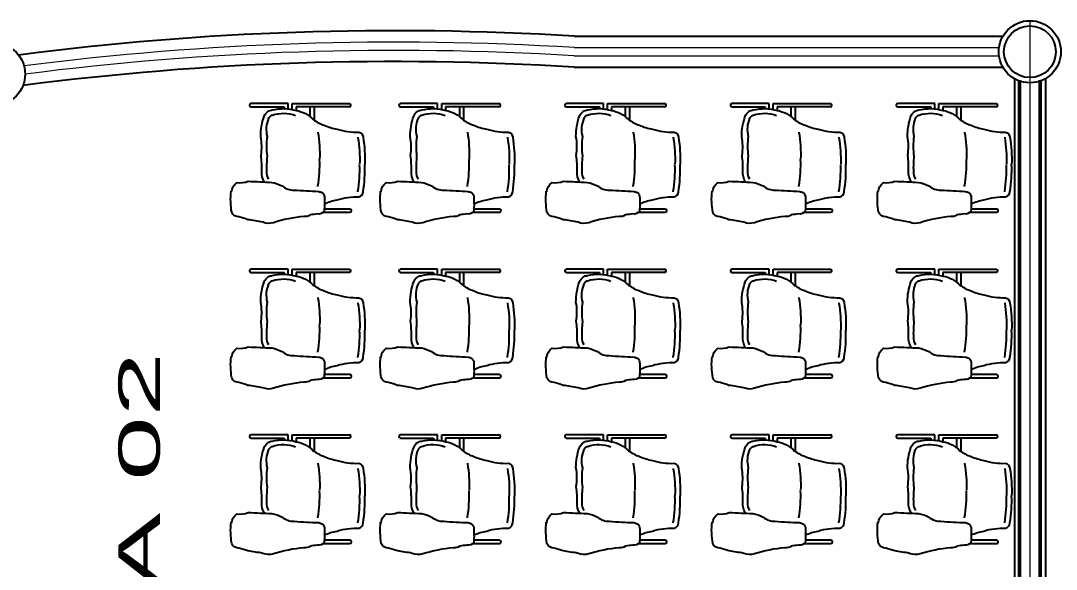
# Model space of a CAD drawing. Header units: millimetres. Extents: x 78.3 to 128, y 45 to 95.8.
# Drawn here: x 93.124 to 98.122, y 63.654 to 66.304 of the extents above; entities that cross this region are included whole.
import ezdxf

# ---------------------------------------------------------------- set-up
doc = ezdxf.new("R2010")
doc.units = ezdxf.units.MM
doc.header["$LTSCALE"] = 0.025
for name, color, linetype, lineweight in [('EJES', 7, 'Continuous', 0), ('MURO CARGA', 6, 'Continuous', 50), ('MURO DIVISORIO', 2, 'Continuous', 25), ('NOMBRES', 54, 'Continuous', 30), ('ventana', 4, 'Continuous', 15)]:
    doc.layers.add(name, color=color, linetype=linetype, lineweight=lineweight)
doc.styles.add('EST2', font='arial.ttf', dxfattribs={"width": 2, "height": 0.2})

msp = doc.modelspace()

# ---------------------------------------------------------------- linework, layer by layer
for p, q in [((94.4142, 65.9037), (94.2354, 65.9037)), ((94.2354, 65.888), (94.3951, 65.888)), ((94.3951, 65.888), (94.3951, 65.8792)), ((94.4142, 65.8781), (94.4142, 65.9037)), ((94.4339, 65.8743), (94.4339, 65.9037)), ((94.4339, 65.9037), (94.71, 65.9037)), ((94.453, 65.888), (94.453, 65.8706)), ((94.71, 65.888), (94.453, 65.888)), ((94.5208, 65.8402), (94.5208, 65.888)), ((94.5399, 65.888), (94.5399, 65.8237)), ((95.1361, 65.9037), (94.9573, 65.9037)), ((94.9573, 65.888), (95.117, 65.888)), ((95.117, 65.888), (95.117, 65.8792)), ((95.1361, 65.8781), (95.1361, 65.9037)), ((95.1558, 65.8743), (95.1558, 65.9037)), ((95.1558, 65.9037), (95.4319, 65.9037)), ((95.1749, 65.888), (95.1749, 65.8706)), ((95.4319, 65.888), (95.1749, 65.888)), ((95.2427, 65.8402), (95.2427, 65.888)), ((95.2618, 65.888), (95.2618, 65.8237)), ((95.9361, 65.9037), (95.7573, 65.9037)), ((95.7573, 65.888), (95.917, 65.888)), ((95.917, 65.888), (95.917, 65.8792)), ((95.9361, 65.8781), (95.9361, 65.9037)), ((95.9558, 65.9037), (96.2319, 65.9037)), ((95.9558, 65.8743), (95.9558, 65.9037)), ((96.2319, 65.888), (95.9749, 65.888)), ((95.9749, 65.888), (95.9749, 65.8706)), ((96.0427, 65.8402), (96.0427, 65.888)), ((96.0618, 65.888), (96.0618, 65.8237)), ((96.7361, 65.9037), (96.5573, 65.9037)), ((96.5573, 65.888), (96.717, 65.888)), ((96.717, 65.888), (96.717, 65.8792)), ((96.7361, 65.8781), (96.7361, 65.9037)), ((96.7558, 65.9037), (97.0319, 65.9037)), ((96.7558, 65.8743), (96.7558, 65.9037)), ((97.0319, 65.888), (96.7749, 65.888)), ((96.7749, 65.888), (96.7749, 65.8706)), ((96.8427, 65.8402), (96.8427, 65.888)), ((96.8618, 65.888), (96.8618, 65.8237)), ((97.5361, 65.9037), (97.3573, 65.9037)), ((97.3573, 65.888), (97.517, 65.888)), ((97.517, 65.888), (97.517, 65.8792)), ((97.5361, 65.8781), (97.5361, 65.9037)), ((97.5558, 65.9037), (97.8319, 65.9037)), ((97.5558, 65.8743), (97.5558, 65.9037)), ((97.8319, 65.888), (97.5749, 65.888)), ((97.5749, 65.888), (97.5749, 65.8706)), ((97.6427, 65.8402), (97.6427, 65.888)), ((97.6618, 65.888), (97.6618, 65.8237)), ((94.7128, 65.3942), (94.5894, 65.3942)), ((95.4347, 65.3942), (95.3112, 65.3942)), ((96.2347, 65.3942), (96.1112, 65.3942)), ((97.0347, 65.3942), (96.9112, 65.3942)), ((97.8347, 65.3942), (97.7112, 65.3942)), ((94.5838, 65.3785), (94.7128, 65.3785)), ((95.3057, 65.3785), (95.4347, 65.3785)), ((96.1057, 65.3785), (96.2347, 65.3785)), ((96.9057, 65.3785), (97.0347, 65.3785)), ((97.7057, 65.3785), (97.8347, 65.3785)), ((94.4142, 65.1037), (94.2354, 65.1037)), ((94.2354, 65.088), (94.3951, 65.088)), ((94.3951, 65.088), (94.3951, 65.0792)), ((94.4142, 65.0781), (94.4142, 65.1037)), ((94.4339, 65.0743), (94.4339, 65.1037)), ((94.4339, 65.1037), (94.71, 65.1037)), ((94.453, 65.088), (94.453, 65.0706)), ((94.71, 65.088), (94.453, 65.088)), ((94.5208, 65.0402), (94.5208, 65.088)), ((94.5399, 65.088), (94.5399, 65.0237)), ((95.1361, 65.1037), (94.9573, 65.1037)), ((94.9573, 65.088), (95.117, 65.088)), ((95.117, 65.088), (95.117, 65.0792)), ((95.1361, 65.0781), (95.1361, 65.1037)), ((95.1558, 65.0743), (95.1558, 65.1037)), ((95.1558, 65.1037), (95.4319, 65.1037)), ((95.1749, 65.088), (95.1749, 65.0706)), ((95.4319, 65.088), (95.1749, 65.088)), ((95.2427, 65.0402), (95.2427, 65.088)), ((95.2618, 65.088), (95.2618, 65.0237)), ((95.9361, 65.1037), (95.7573, 65.1037)), ((95.7573, 65.088), (95.917, 65.088)), ((95.917, 65.088), (95.917, 65.0792)), ((95.9361, 65.0781), (95.9361, 65.1037)), ((95.9558, 65.1037), (96.2319, 65.1037)), ((95.9558, 65.0743), (95.9558, 65.1037)), ((96.2319, 65.088), (95.9749, 65.088)), ((95.9749, 65.088), (95.9749, 65.0706)), ((96.0427, 65.0402), (96.0427, 65.088)), ((96.0618, 65.088), (96.0618, 65.0237)), ((96.7361, 65.1037), (96.5573, 65.1037)), ((96.5573, 65.088), (96.717, 65.088)), ((96.717, 65.088), (96.717, 65.0792)), ((96.7361, 65.0781), (96.7361, 65.1037)), ((96.7558, 65.1037), (97.0319, 65.1037)), ((96.7558, 65.0743), (96.7558, 65.1037)), ((97.0319, 65.088), (96.7749, 65.088)), ((96.7749, 65.088), (96.7749, 65.0706)), ((96.8427, 65.0402), (96.8427, 65.088)), ((96.8618, 65.088), (96.8618, 65.0237)), ((97.5361, 65.1037), (97.3573, 65.1037)), ((97.3573, 65.088), (97.517, 65.088)), ((97.517, 65.088), (97.517, 65.0792)), ((97.5361, 65.0781), (97.5361, 65.1037)), ((97.5558, 65.1037), (97.8319, 65.1037)), ((97.5558, 65.0743), (97.5558, 65.1037)), ((97.8319, 65.088), (97.5749, 65.088)), ((97.5749, 65.088), (97.5749, 65.0706)), ((97.6427, 65.0402), (97.6427, 65.088)), ((97.6618, 65.088), (97.6618, 65.0237)), ((94.7128, 64.5942), (94.5894, 64.5942)), ((95.4347, 64.5942), (95.3112, 64.5942)), ((96.2347, 64.5942), (96.1112, 64.5942)), ((97.0347, 64.5942), (96.9112, 64.5942)), ((97.8347, 64.5942), (97.7112, 64.5942)), ((94.5838, 64.5785), (94.7128, 64.5785)), ((95.3057, 64.5785), (95.4347, 64.5785)), ((96.1057, 64.5785), (96.2347, 64.5785)), ((96.9057, 64.5785), (97.0347, 64.5785)), ((97.7057, 64.5785), (97.8347, 64.5785)), ((94.4142, 64.3037), (94.2354, 64.3037)), ((94.2354, 64.288), (94.3951, 64.288)), ((94.3951, 64.288), (94.3951, 64.2792)), ((94.4142, 64.2781), (94.4142, 64.3037)), ((94.4339, 64.2743), (94.4339, 64.3037)), ((94.4339, 64.3037), (94.71, 64.3037)), ((94.453, 64.288), (94.453, 64.2706)), ((94.71, 64.288), (94.453, 64.288)), ((94.5208, 64.2402), (94.5208, 64.288)), ((94.5399, 64.288), (94.5399, 64.2237)), ((95.1361, 64.3037), (94.9573, 64.3037)), ((94.9573, 64.288), (95.117, 64.288)), ((95.117, 64.288), (95.117, 64.2792)), ((95.1361, 64.2781), (95.1361, 64.3037)), ((95.1558, 64.2743), (95.1558, 64.3037)), ((95.1558, 64.3037), (95.4319, 64.3037)), ((95.1749, 64.288), (95.1749, 64.2706)), ((95.4319, 64.288), (95.1749, 64.288)), ((95.2427, 64.2402), (95.2427, 64.288)), ((95.2618, 64.288), (95.2618, 64.2237)), ((95.9361, 64.3037), (95.7573, 64.3037)), ((95.7573, 64.288), (95.917, 64.288)), ((95.917, 64.288), (95.917, 64.2792)), ((95.9361, 64.2781), (95.9361, 64.3037)), ((95.9558, 64.3037), (96.2319, 64.3037)), ((95.9558, 64.2743), (95.9558, 64.3037)), ((96.2319, 64.288), (95.9749, 64.288)), ((95.9749, 64.288), (95.9749, 64.2706)), ((96.0427, 64.2402), (96.0427, 64.288)), ((96.0618, 64.288), (96.0618, 64.2237)), ((96.7361, 64.3037), (96.5573, 64.3037)), ((96.5573, 64.288), (96.717, 64.288)), ((96.717, 64.288), (96.717, 64.2792)), ((96.7361, 64.2781), (96.7361, 64.3037)), ((96.7558, 64.3037), (97.0319, 64.3037)), ((96.7558, 64.2743), (96.7558, 64.3037)), ((97.0319, 64.288), (96.7749, 64.288)), ((96.7749, 64.288), (96.7749, 64.2706)), ((96.8427, 64.2402), (96.8427, 64.288)), ((96.8618, 64.288), (96.8618, 64.2237)), ((97.5361, 64.3037), (97.3573, 64.3037)), ((97.3573, 64.288), (97.517, 64.288)), ((97.517, 64.288), (97.517, 64.2792)), ((97.5361, 64.2781), (97.5361, 64.3037)), ((97.5558, 64.3037), (97.8319, 64.3037)), ((97.5558, 64.2743), (97.5558, 64.3037)), ((97.8319, 64.288), (97.5749, 64.288)), ((97.5749, 64.288), (97.5749, 64.2706)), ((97.6427, 64.2402), (97.6427, 64.288)), ((97.6618, 64.288), (97.6618, 64.2237)), ((94.7128, 63.7942), (94.5894, 63.7942)), ((95.4347, 63.7942), (95.3112, 63.7942)), ((96.2347, 63.7942), (96.1112, 63.7942)), ((97.0347, 63.7942), (96.9112, 63.7942)), ((97.8347, 63.7942), (97.7112, 63.7942)), ((94.5838, 63.7785), (94.7128, 63.7785)), ((95.3057, 63.7785), (95.4347, 63.7785)), ((96.1057, 63.7785), (96.2347, 63.7785)), ((96.9057, 63.7785), (97.0347, 63.7785)), ((97.7057, 63.7785), (97.8347, 63.7785))]:
    msp.add_line(p, q)
for points in [[(94.301, 65.5245, -0.165542), (94.2874, 65.576, 0.043499), (94.2838, 65.6529, 0.0852), (94.2821, 65.7452, -0.082739), (94.2988, 65.8427, -0.133526), (94.3173, 65.8658, -0.155802), (94.338, 65.8728, -0.131433), (94.4534, 65.8704, -0.160788), (94.5352, 65.827, 0.07536), (94.5891, 65.7991, 0.064651), (94.6517, 65.78, 0.084312), (94.7559, 65.766, -0.341764), (94.7766, 65.741, -0.049343), (94.7848, 65.6094, -0.049343)], [(94.3218, 65.5384, -0.170679), (94.3124, 65.5754, -0.031849), (94.3147, 65.6489, -0.063424), (94.3149, 65.7448, -0.167217), (94.3217, 65.8328, -0.133526), (94.332, 65.8456, -0.155802), (94.3383, 65.8478, -0.175553), (94.4506, 65.8456)], [(95.0229, 65.5245, -0.165542), (95.0093, 65.576, 0.043499), (95.0057, 65.6529, 0.0852), (95.004, 65.7452, -0.082739), (95.0207, 65.8427, -0.133526), (95.0391, 65.8658, -0.155802), (95.0599, 65.8728, -0.131433), (95.1753, 65.8704, -0.160788), (95.2571, 65.827, 0.07536), (95.311, 65.7991, 0.064651), (95.3735, 65.78, 0.084312), (95.4778, 65.766, -0.341764), (95.4985, 65.741, -0.049343), (95.5067, 65.6094, -0.049343)], [(95.0437, 65.5384, -0.170679), (95.0343, 65.5754, -0.031849), (95.0366, 65.6489, -0.063424), (95.0368, 65.7448, -0.167217), (95.0436, 65.8328, -0.133526), (95.0539, 65.8456, -0.155802), (95.0602, 65.8478, -0.175553), (95.1725, 65.8456)], [(95.8229, 65.5245, -0.165542), (95.8093, 65.576, 0.043499), (95.8057, 65.6529, 0.0852), (95.804, 65.7452, -0.082739), (95.8207, 65.8427, -0.133526), (95.8391, 65.8658, -0.155802), (95.8599, 65.8728, -0.131433), (95.9753, 65.8704, -0.160788), (96.0571, 65.827, 0.07536), (96.111, 65.7991, 0.064651), (96.1735, 65.78, 0.084312), (96.2778, 65.766, -0.341764), (96.2985, 65.741, -0.049343), (96.3067, 65.6094, -0.049343)], [(95.8437, 65.5384, -0.170679), (95.8343, 65.5754, -0.031849), (95.8366, 65.6489, -0.063424), (95.8368, 65.7448, -0.167217), (95.8436, 65.8328, -0.133526), (95.8539, 65.8456, -0.155802), (95.8602, 65.8478, -0.175553), (95.9725, 65.8456)], [(96.6229, 65.5245, -0.165542), (96.6093, 65.576, 0.043499), (96.6057, 65.6529, 0.0852), (96.604, 65.7452, -0.082739), (96.6207, 65.8427, -0.133526), (96.6391, 65.8658, -0.155802), (96.6599, 65.8728, -0.131433), (96.7753, 65.8704, -0.160788), (96.8571, 65.827, 0.07536), (96.911, 65.7991, 0.064651), (96.9735, 65.78, 0.084312), (97.0778, 65.766, -0.341764), (97.0985, 65.741, -0.049343), (97.1067, 65.6094, -0.049343)], [(96.6437, 65.5384, -0.170679), (96.6343, 65.5754, -0.031849), (96.6366, 65.6489, -0.063424), (96.6368, 65.7448, -0.167217), (96.6436, 65.8328, -0.133526), (96.6539, 65.8456, -0.155802), (96.6602, 65.8478, -0.175553), (96.7725, 65.8456)], [(97.4229, 65.5245, -0.165542), (97.4093, 65.576, 0.043499), (97.4057, 65.6529, 0.0852), (97.404, 65.7452, -0.082739), (97.4207, 65.8427, -0.133526), (97.4391, 65.8658, -0.155802), (97.4599, 65.8728, -0.131433), (97.5753, 65.8704, -0.160788), (97.6571, 65.827, 0.07536), (97.711, 65.7991, 0.064651), (97.7735, 65.78, 0.084312), (97.8778, 65.766, -0.341764), (97.8985, 65.741, -0.049343), (97.9067, 65.6094, -0.049343)], [(97.4437, 65.5384, -0.170679), (97.4343, 65.5754, -0.031849), (97.4366, 65.6489, -0.063424), (97.4368, 65.7448, -0.167217), (97.4436, 65.8328, -0.133526), (97.4539, 65.8456, -0.155802), (97.4602, 65.8478, -0.175553), (97.5725, 65.8456)], [(94.5581, 65.7662, -0.228993), (94.5581, 65.7648, -0.050372), (94.5665, 65.6356)], [(94.7514, 65.7409, -0.228993), (94.7515, 65.7396, -0.050372), (94.7598, 65.6103)], [(95.28, 65.7662, -0.228993), (95.28, 65.7648, -0.050372), (95.2884, 65.6356)], [(95.4733, 65.7409, -0.228993), (95.4734, 65.7396, -0.050372), (95.4817, 65.6103)], [(96.08, 65.7662, -0.228993), (96.08, 65.7648, -0.050372), (96.0884, 65.6356)], [(96.2733, 65.7409, -0.228993), (96.2734, 65.7396, -0.050372), (96.2817, 65.6103)], [(96.88, 65.7662, -0.228993), (96.88, 65.7648, -0.050372), (96.8884, 65.6356)], [(97.0733, 65.7409, -0.228993), (97.0734, 65.7396, -0.050372), (97.0817, 65.6103)], [(97.68, 65.7662, -0.228993), (97.68, 65.7648, -0.050372), (97.6884, 65.6356)], [(97.8733, 65.7409, -0.228993), (97.8734, 65.7396, -0.050372), (97.8817, 65.6103)], [(94.5581, 65.5032, 0.228993), (94.5581, 65.5045, 0.050372), (94.5665, 65.6338)], [(95.28, 65.5032, 0.228993), (95.28, 65.5045, 0.050372), (95.2884, 65.6338)], [(96.08, 65.5032, 0.228993), (96.08, 65.5045, 0.050372), (96.0884, 65.6338)], [(96.88, 65.5032, 0.228993), (96.88, 65.5045, 0.050372), (96.8884, 65.6338)], [(97.68, 65.5032, 0.228993), (97.68, 65.5045, 0.050372), (97.6884, 65.6338)], [(94.5891, 65.4197, -0.064651), (94.6517, 65.4389, -0.084312), (94.7559, 65.4528, 0.341764), (94.7766, 65.4779, 0.049343), (94.7848, 65.6094)], [(94.7514, 65.4779, 0.228993), (94.7515, 65.4793, 0.050372), (94.7598, 65.6085)], [(95.311, 65.4197, -0.064651), (95.3735, 65.4389, -0.084312), (95.4778, 65.4528, 0.341764), (95.4985, 65.4779, 0.049343), (95.5067, 65.6094)], [(95.4733, 65.4779, 0.228993), (95.4734, 65.4793, 0.050372), (95.4817, 65.6085)], [(96.111, 65.4197, -0.064651), (96.1735, 65.4389, -0.084312), (96.2778, 65.4528, 0.341764), (96.2985, 65.4779, 0.049343), (96.3067, 65.6094)], [(96.2733, 65.4779, 0.228993), (96.2734, 65.4793, 0.050372), (96.2817, 65.6085)], [(96.911, 65.4197, -0.064651), (96.9735, 65.4389, -0.084312), (97.0778, 65.4528, 0.341764), (97.0985, 65.4779, 0.049343), (97.1067, 65.6094)], [(97.0733, 65.4779, 0.228993), (97.0734, 65.4793, 0.050372), (97.0817, 65.6085)], [(97.711, 65.4197, -0.064651), (97.7735, 65.4389, -0.084312), (97.8778, 65.4528, 0.341764), (97.8985, 65.4779, 0.049343), (97.9067, 65.6094)], [(97.8733, 65.4779, 0.228993), (97.8734, 65.4793, 0.050372), (97.8817, 65.6085)], [(94.1414, 65.477, -0.2305), (94.1666, 65.5219, 0.11995), (94.2217, 65.5282, -0.004768), (94.336, 65.5231, -0.072269), (94.3853, 65.5061, 0.181677), (94.4439, 65.486, 0.009929), (94.5624, 65.4795, 0.023763), (94.5778, 65.4743, -0.252706), (94.5898, 65.4479, 0.005716), (94.5898, 65.4207, -0.032018), (94.5885, 65.3836, -0.272787), (94.5558, 65.3703, 0.034196), (94.521, 65.3656, -0.178392), (94.4901, 65.3579, 0.053612), (94.3434, 65.3284, -0.189603), (94.2921, 65.3311, 0.017636), (94.2205, 65.3425, -0.03453)], [(94.8633, 65.477, -0.2305), (94.8885, 65.5219, 0.11995), (94.9436, 65.5282, -0.004768), (95.0579, 65.5231, -0.072269), (95.1072, 65.5061, 0.181677), (95.1658, 65.486, 0.009929), (95.2843, 65.4795, 0.023763), (95.2997, 65.4743, -0.252706), (95.3117, 65.4479, 0.005716), (95.3117, 65.4207, -0.032018), (95.3104, 65.3836, -0.272787), (95.2777, 65.3703, 0.034196), (95.2428, 65.3656, -0.178392), (95.212, 65.3579, 0.053612), (95.0653, 65.3284, -0.189603), (95.0139, 65.3311, 0.017636), (94.9424, 65.3425, -0.03453)], [(95.6633, 65.477, -0.2305), (95.6885, 65.5219, 0.11995), (95.7436, 65.5282, -0.004768), (95.8579, 65.5231, -0.072269), (95.9072, 65.5061, 0.181677), (95.9658, 65.486, 0.009929), (96.0843, 65.4795, 0.023763), (96.0997, 65.4743, -0.252706), (96.1117, 65.4479, 0.005716), (96.1117, 65.4207, -0.032018), (96.1104, 65.3836, -0.272787), (96.0777, 65.3703, 0.034196), (96.0428, 65.3656, -0.178392), (96.012, 65.3579, 0.053612), (95.8653, 65.3284, -0.189603), (95.8139, 65.3311, 0.017636), (95.7424, 65.3425, -0.03453)], [(96.4633, 65.477, -0.2305), (96.4885, 65.5219, 0.11995), (96.5436, 65.5282, -0.004768), (96.6579, 65.5231, -0.072269), (96.7072, 65.5061, 0.181677), (96.7658, 65.486, 0.009929), (96.8843, 65.4795, 0.023763), (96.8997, 65.4743, -0.252706), (96.9117, 65.4479, 0.005716), (96.9117, 65.4207, -0.032018), (96.9104, 65.3836, -0.272787), (96.8777, 65.3703, 0.034196), (96.8428, 65.3656, -0.178392), (96.812, 65.3579, 0.053612), (96.6653, 65.3284, -0.189603), (96.6139, 65.3311, 0.017636), (96.5424, 65.3425, -0.03453)], [(97.2633, 65.477, -0.2305), (97.2885, 65.5219, 0.11995), (97.3436, 65.5282, -0.004768), (97.4579, 65.5231, -0.072269), (97.5072, 65.5061, 0.181677), (97.5658, 65.486, 0.009929), (97.6843, 65.4795, 0.023763), (97.6997, 65.4743, -0.252706), (97.7117, 65.4479, 0.005716), (97.7117, 65.4207, -0.032018), (97.7104, 65.3836, -0.272787), (97.6777, 65.3703, 0.034196), (97.6428, 65.3656, -0.178392), (97.612, 65.3579, 0.053612), (97.4653, 65.3284, -0.189603), (97.4139, 65.3311, 0.017636), (97.3424, 65.3425, -0.03453)], [(94.2205, 65.3425, 0.014681), (94.1773, 65.3564, -0.313294), (94.1422, 65.3784, -0.063852), (94.1389, 65.4811, -1.803795)], [(94.9424, 65.3425, 0.014681), (94.8992, 65.3564, -0.313294), (94.8641, 65.3784, -0.063852), (94.8608, 65.4811, -1.803795)], [(95.7424, 65.3425, 0.014681), (95.6992, 65.3564, -0.313294), (95.6641, 65.3784, -0.063852), (95.6608, 65.4811, -1.803795)], [(96.5424, 65.3425, 0.014681), (96.4992, 65.3564, -0.313294), (96.4641, 65.3784, -0.063852), (96.4608, 65.4811, -1.803795)], [(97.3424, 65.3425, 0.014681), (97.2992, 65.3564, -0.313294), (97.2641, 65.3784, -0.063852), (97.2608, 65.4811, -1.803795)], [(94.301, 64.7245, -0.165542), (94.2874, 64.776, 0.043499), (94.2838, 64.8529, 0.0852), (94.2821, 64.9452, -0.082739), (94.2988, 65.0427, -0.133526), (94.3173, 65.0658, -0.155802), (94.338, 65.0728, -0.131433), (94.4534, 65.0704, -0.160788), (94.5352, 65.027, 0.07536), (94.5891, 64.9991, 0.064651), (94.6517, 64.98, 0.084312), (94.7559, 64.966, -0.341764), (94.7766, 64.941, -0.049343), (94.7848, 64.8094, -0.049343)], [(94.3218, 64.7384, -0.170679), (94.3124, 64.7754, -0.031849), (94.3147, 64.8489, -0.063424), (94.3149, 64.9448, -0.167217), (94.3217, 65.0328, -0.133526), (94.332, 65.0456, -0.155802), (94.3383, 65.0478, -0.175553), (94.4506, 65.0456)], [(95.0229, 64.7245, -0.165542), (95.0093, 64.776, 0.043499), (95.0057, 64.8529, 0.0852), (95.004, 64.9452, -0.082739), (95.0207, 65.0427, -0.133526), (95.0391, 65.0658, -0.155802), (95.0599, 65.0728, -0.131433), (95.1753, 65.0704, -0.160788), (95.2571, 65.027, 0.07536), (95.311, 64.9991, 0.064651), (95.3735, 64.98, 0.084312), (95.4778, 64.966, -0.341764), (95.4985, 64.941, -0.049343), (95.5067, 64.8094, -0.049343)], [(95.0437, 64.7384, -0.170679), (95.0343, 64.7754, -0.031849), (95.0366, 64.8489, -0.063424), (95.0368, 64.9448, -0.167217), (95.0436, 65.0328, -0.133526), (95.0539, 65.0456, -0.155802), (95.0602, 65.0478, -0.175553), (95.1725, 65.0456)], [(95.8229, 64.7245, -0.165542), (95.8093, 64.776, 0.043499), (95.8057, 64.8529, 0.0852), (95.804, 64.9452, -0.082739), (95.8207, 65.0427, -0.133526), (95.8391, 65.0658, -0.155802), (95.8599, 65.0728, -0.131433), (95.9753, 65.0704, -0.160788), (96.0571, 65.027, 0.07536), (96.111, 64.9991, 0.064651), (96.1735, 64.98, 0.084312), (96.2778, 64.966, -0.341764), (96.2985, 64.941, -0.049343), (96.3067, 64.8094, -0.049343)], [(95.8437, 64.7384, -0.170679), (95.8343, 64.7754, -0.031849), (95.8366, 64.8489, -0.063424), (95.8368, 64.9448, -0.167217), (95.8436, 65.0328, -0.133526), (95.8539, 65.0456, -0.155802), (95.8602, 65.0478, -0.175553), (95.9725, 65.0456)], [(96.6229, 64.7245, -0.165542), (96.6093, 64.776, 0.043499), (96.6057, 64.8529, 0.0852), (96.604, 64.9452, -0.082739), (96.6207, 65.0427, -0.133526), (96.6391, 65.0658, -0.155802), (96.6599, 65.0728, -0.131433), (96.7753, 65.0704, -0.160788), (96.8571, 65.027, 0.07536), (96.911, 64.9991, 0.064651), (96.9735, 64.98, 0.084312), (97.0778, 64.966, -0.341764), (97.0985, 64.941, -0.049343), (97.1067, 64.8094, -0.049343)], [(96.6437, 64.7384, -0.170679), (96.6343, 64.7754, -0.031849), (96.6366, 64.8489, -0.063424), (96.6368, 64.9448, -0.167217), (96.6436, 65.0328, -0.133526), (96.6539, 65.0456, -0.155802), (96.6602, 65.0478, -0.175553), (96.7725, 65.0456)], [(97.4229, 64.7245, -0.165542), (97.4093, 64.776, 0.043499), (97.4057, 64.8529, 0.0852), (97.404, 64.9452, -0.082739), (97.4207, 65.0427, -0.133526), (97.4391, 65.0658, -0.155802), (97.4599, 65.0728, -0.131433), (97.5753, 65.0704, -0.160788), (97.6571, 65.027, 0.07536), (97.711, 64.9991, 0.064651), (97.7735, 64.98, 0.084312), (97.8778, 64.966, -0.341764), (97.8985, 64.941, -0.049343), (97.9067, 64.8094, -0.049343)], [(97.4437, 64.7384, -0.170679), (97.4343, 64.7754, -0.031849), (97.4366, 64.8489, -0.063424), (97.4368, 64.9448, -0.167217), (97.4436, 65.0328, -0.133526), (97.4539, 65.0456, -0.155802), (97.4602, 65.0478, -0.175553), (97.5725, 65.0456)], [(94.5581, 64.9662, -0.228993), (94.5581, 64.9648, -0.050372), (94.5665, 64.8356)], [(94.7514, 64.9409, -0.228993), (94.7515, 64.9396, -0.050372), (94.7598, 64.8103)], [(95.28, 64.9662, -0.228993), (95.28, 64.9648, -0.050372), (95.2884, 64.8356)], [(95.4733, 64.9409, -0.228993), (95.4734, 64.9396, -0.050372), (95.4817, 64.8103)], [(96.08, 64.9662, -0.228993), (96.08, 64.9648, -0.050372), (96.0884, 64.8356)], [(96.2733, 64.9409, -0.228993), (96.2734, 64.9396, -0.050372), (96.2817, 64.8103)], [(96.88, 64.9662, -0.228993), (96.88, 64.9648, -0.050372), (96.8884, 64.8356)], [(97.0733, 64.9409, -0.228993), (97.0734, 64.9396, -0.050372), (97.0817, 64.8103)], [(97.68, 64.9662, -0.228993), (97.68, 64.9648, -0.050372), (97.6884, 64.8356)], [(97.8733, 64.9409, -0.228993), (97.8734, 64.9396, -0.050372), (97.8817, 64.8103)], [(94.5581, 64.7032, 0.228993), (94.5581, 64.7045, 0.050372), (94.5665, 64.8338)], [(95.28, 64.7032, 0.228993), (95.28, 64.7045, 0.050372), (95.2884, 64.8338)], [(96.08, 64.7032, 0.228993), (96.08, 64.7045, 0.050372), (96.0884, 64.8338)], [(96.88, 64.7032, 0.228993), (96.88, 64.7045, 0.050372), (96.8884, 64.8338)], [(97.68, 64.7032, 0.228993), (97.68, 64.7045, 0.050372), (97.6884, 64.8338)], [(94.5891, 64.6197, -0.064651), (94.6517, 64.6389, -0.084312), (94.7559, 64.6528, 0.341764), (94.7766, 64.6779, 0.049343), (94.7848, 64.8094)], [(94.7514, 64.6779, 0.228993), (94.7515, 64.6793, 0.050372), (94.7598, 64.8085)], [(95.311, 64.6197, -0.064651), (95.3735, 64.6389, -0.084312), (95.4778, 64.6528, 0.341764), (95.4985, 64.6779, 0.049343), (95.5067, 64.8094)], [(95.4733, 64.6779, 0.228993), (95.4734, 64.6793, 0.050372), (95.4817, 64.8085)], [(96.111, 64.6197, -0.064651), (96.1735, 64.6389, -0.084312), (96.2778, 64.6528, 0.341764), (96.2985, 64.6779, 0.049343), (96.3067, 64.8094)], [(96.2733, 64.6779, 0.228993), (96.2734, 64.6793, 0.050372), (96.2817, 64.8085)], [(96.911, 64.6197, -0.064651), (96.9735, 64.6389, -0.084312), (97.0778, 64.6528, 0.341764), (97.0985, 64.6779, 0.049343), (97.1067, 64.8094)], [(97.0733, 64.6779, 0.228993), (97.0734, 64.6793, 0.050372), (97.0817, 64.8085)], [(97.711, 64.6197, -0.064651), (97.7735, 64.6389, -0.084312), (97.8778, 64.6528, 0.341764), (97.8985, 64.6779, 0.049343), (97.9067, 64.8094)], [(97.8733, 64.6779, 0.228993), (97.8734, 64.6793, 0.050372), (97.8817, 64.8085)], [(94.1414, 64.677, -0.2305), (94.1666, 64.7219, 0.11995), (94.2217, 64.7282, -0.004768), (94.336, 64.7231, -0.072269), (94.3853, 64.7061, 0.181677), (94.4439, 64.686, 0.009929), (94.5624, 64.6795, 0.023763), (94.5778, 64.6743, -0.252706), (94.5898, 64.6479, 0.005716), (94.5898, 64.6207, -0.032018), (94.5885, 64.5836, -0.272787), (94.5558, 64.5703, 0.034196), (94.521, 64.5656, -0.178392), (94.4901, 64.5579, 0.053612), (94.3434, 64.5284, -0.189603), (94.2921, 64.5311, 0.017636), (94.2205, 64.5425, -0.03453)], [(94.8633, 64.677, -0.2305), (94.8885, 64.7219, 0.11995), (94.9436, 64.7282, -0.004768), (95.0579, 64.7231, -0.072269), (95.1072, 64.7061, 0.181677), (95.1658, 64.686, 0.009929), (95.2843, 64.6795, 0.023763), (95.2997, 64.6743, -0.252706), (95.3117, 64.6479, 0.005716), (95.3117, 64.6207, -0.032018), (95.3104, 64.5836, -0.272787), (95.2777, 64.5703, 0.034196), (95.2428, 64.5656, -0.178392), (95.212, 64.5579, 0.053612), (95.0653, 64.5284, -0.189603), (95.0139, 64.5311, 0.017636), (94.9424, 64.5425, -0.03453)], [(95.6633, 64.677, -0.2305), (95.6885, 64.7219, 0.11995), (95.7436, 64.7282, -0.004768), (95.8579, 64.7231, -0.072269), (95.9072, 64.7061, 0.181677), (95.9658, 64.686, 0.009929), (96.0843, 64.6795, 0.023763), (96.0997, 64.6743, -0.252706), (96.1117, 64.6479, 0.005716), (96.1117, 64.6207, -0.032018), (96.1104, 64.5836, -0.272787), (96.0777, 64.5703, 0.034196), (96.0428, 64.5656, -0.178392), (96.012, 64.5579, 0.053612), (95.8653, 64.5284, -0.189603), (95.8139, 64.5311, 0.017636), (95.7424, 64.5425, -0.03453)], [(96.4633, 64.677, -0.2305), (96.4885, 64.7219, 0.11995), (96.5436, 64.7282, -0.004768), (96.6579, 64.7231, -0.072269), (96.7072, 64.7061, 0.181677), (96.7658, 64.686, 0.009929), (96.8843, 64.6795, 0.023763), (96.8997, 64.6743, -0.252706), (96.9117, 64.6479, 0.005716), (96.9117, 64.6207, -0.032018), (96.9104, 64.5836, -0.272787), (96.8777, 64.5703, 0.034196), (96.8428, 64.5656, -0.178392), (96.812, 64.5579, 0.053612), (96.6653, 64.5284, -0.189603), (96.6139, 64.5311, 0.017636), (96.5424, 64.5425, -0.03453)], [(97.2633, 64.677, -0.2305), (97.2885, 64.7219, 0.11995), (97.3436, 64.7282, -0.004768), (97.4579, 64.7231, -0.072269), (97.5072, 64.7061, 0.181677), (97.5658, 64.686, 0.009929), (97.6843, 64.6795, 0.023763), (97.6997, 64.6743, -0.252706), (97.7117, 64.6479, 0.005716), (97.7117, 64.6207, -0.032018), (97.7104, 64.5836, -0.272787), (97.6777, 64.5703, 0.034196), (97.6428, 64.5656, -0.178392), (97.612, 64.5579, 0.053612), (97.4653, 64.5284, -0.189603), (97.4139, 64.5311, 0.017636), (97.3424, 64.5425, -0.03453)], [(94.2205, 64.5425, 0.014681), (94.1773, 64.5564, -0.313294), (94.1422, 64.5784, -0.063852), (94.1389, 64.6811, -1.803795)], [(94.9424, 64.5425, 0.014681), (94.8992, 64.5564, -0.313294), (94.8641, 64.5784, -0.063852), (94.8608, 64.6811, -1.803795)], [(95.7424, 64.5425, 0.014681), (95.6992, 64.5564, -0.313294), (95.6641, 64.5784, -0.063852), (95.6608, 64.6811, -1.803795)], [(96.5424, 64.5425, 0.014681), (96.4992, 64.5564, -0.313294), (96.4641, 64.5784, -0.063852), (96.4608, 64.6811, -1.803795)], [(97.3424, 64.5425, 0.014681), (97.2992, 64.5564, -0.313294), (97.2641, 64.5784, -0.063852), (97.2608, 64.6811, -1.803795)], [(94.301, 63.9245, -0.165542), (94.2874, 63.976, 0.043499), (94.2838, 64.0529, 0.0852), (94.2821, 64.1452, -0.082739), (94.2988, 64.2427, -0.133526), (94.3173, 64.2658, -0.155802), (94.338, 64.2728, -0.131433), (94.4534, 64.2704, -0.160788), (94.5352, 64.227, 0.07536), (94.5891, 64.1991, 0.064651), (94.6517, 64.18, 0.084312), (94.7559, 64.166, -0.341764), (94.7766, 64.141, -0.049343), (94.7848, 64.0094, -0.049343)], [(94.3218, 63.9384, -0.170679), (94.3124, 63.9754, -0.031849), (94.3147, 64.0489, -0.063424), (94.3149, 64.1448, -0.167217), (94.3217, 64.2328, -0.133526), (94.332, 64.2456, -0.155802), (94.3383, 64.2478, -0.175553), (94.4506, 64.2456)], [(95.0229, 63.9245, -0.165542), (95.0093, 63.976, 0.043499), (95.0057, 64.0529, 0.0852), (95.004, 64.1452, -0.082739), (95.0207, 64.2427, -0.133526), (95.0391, 64.2658, -0.155802), (95.0599, 64.2728, -0.131433), (95.1753, 64.2704, -0.160788), (95.2571, 64.227, 0.07536), (95.311, 64.1991, 0.064651), (95.3735, 64.18, 0.084312), (95.4778, 64.166, -0.341764), (95.4985, 64.141, -0.049343), (95.5067, 64.0094, -0.049343)], [(95.0437, 63.9384, -0.170679), (95.0343, 63.9754, -0.031849), (95.0366, 64.0489, -0.063424), (95.0368, 64.1448, -0.167217), (95.0436, 64.2328, -0.133526), (95.0539, 64.2456, -0.155802), (95.0602, 64.2478, -0.175553), (95.1725, 64.2456)], [(95.8229, 63.9245, -0.165542), (95.8093, 63.976, 0.043499), (95.8057, 64.0529, 0.0852), (95.804, 64.1452, -0.082739), (95.8207, 64.2427, -0.133526), (95.8391, 64.2658, -0.155802), (95.8599, 64.2728, -0.131433), (95.9753, 64.2704, -0.160788), (96.0571, 64.227, 0.07536), (96.111, 64.1991, 0.064651), (96.1735, 64.18, 0.084312), (96.2778, 64.166, -0.341764), (96.2985, 64.141, -0.049343), (96.3067, 64.0094, -0.049343)], [(95.8437, 63.9384, -0.170679), (95.8343, 63.9754, -0.031849), (95.8366, 64.0489, -0.063424), (95.8368, 64.1448, -0.167217), (95.8436, 64.2328, -0.133526), (95.8539, 64.2456, -0.155802), (95.8602, 64.2478, -0.175553), (95.9725, 64.2456)], [(96.6229, 63.9245, -0.165542), (96.6093, 63.976, 0.043499), (96.6057, 64.0529, 0.0852), (96.604, 64.1452, -0.082739), (96.6207, 64.2427, -0.133526), (96.6391, 64.2658, -0.155802), (96.6599, 64.2728, -0.131433), (96.7753, 64.2704, -0.160788), (96.8571, 64.227, 0.07536), (96.911, 64.1991, 0.064651), (96.9735, 64.18, 0.084312), (97.0778, 64.166, -0.341764), (97.0985, 64.141, -0.049343), (97.1067, 64.0094, -0.049343)], [(96.6437, 63.9384, -0.170679), (96.6343, 63.9754, -0.031849), (96.6366, 64.0489, -0.063424), (96.6368, 64.1448, -0.167217), (96.6436, 64.2328, -0.133526), (96.6539, 64.2456, -0.155802), (96.6602, 64.2478, -0.175553), (96.7725, 64.2456)], [(97.4229, 63.9245, -0.165542), (97.4093, 63.976, 0.043499), (97.4057, 64.0529, 0.0852), (97.404, 64.1452, -0.082739), (97.4207, 64.2427, -0.133526), (97.4391, 64.2658, -0.155802), (97.4599, 64.2728, -0.131433), (97.5753, 64.2704, -0.160788), (97.6571, 64.227, 0.07536), (97.711, 64.1991, 0.064651), (97.7735, 64.18, 0.084312), (97.8778, 64.166, -0.341764), (97.8985, 64.141, -0.049343), (97.9067, 64.0094, -0.049343)], [(97.4437, 63.9384, -0.170679), (97.4343, 63.9754, -0.031849), (97.4366, 64.0489, -0.063424), (97.4368, 64.1448, -0.167217), (97.4436, 64.2328, -0.133526), (97.4539, 64.2456, -0.155802), (97.4602, 64.2478, -0.175553), (97.5725, 64.2456)], [(94.5581, 64.1662, -0.228993), (94.5581, 64.1648, -0.050372), (94.5665, 64.0356)], [(94.7514, 64.1409, -0.228993), (94.7515, 64.1396, -0.050372), (94.7598, 64.0103)], [(95.28, 64.1662, -0.228993), (95.28, 64.1648, -0.050372), (95.2884, 64.0356)], [(95.4733, 64.1409, -0.228993), (95.4734, 64.1396, -0.050372), (95.4817, 64.0103)], [(96.08, 64.1662, -0.228993), (96.08, 64.1648, -0.050372), (96.0884, 64.0356)], [(96.2733, 64.1409, -0.228993), (96.2734, 64.1396, -0.050372), (96.2817, 64.0103)], [(96.88, 64.1662, -0.228993), (96.88, 64.1648, -0.050372), (96.8884, 64.0356)], [(97.0733, 64.1409, -0.228993), (97.0734, 64.1396, -0.050372), (97.0817, 64.0103)], [(97.68, 64.1662, -0.228993), (97.68, 64.1648, -0.050372), (97.6884, 64.0356)], [(97.8733, 64.1409, -0.228993), (97.8734, 64.1396, -0.050372), (97.8817, 64.0103)], [(94.5581, 63.9032, 0.228993), (94.5581, 63.9045, 0.050372), (94.5665, 64.0338)], [(95.28, 63.9032, 0.228993), (95.28, 63.9045, 0.050372), (95.2884, 64.0338)], [(96.08, 63.9032, 0.228993), (96.08, 63.9045, 0.050372), (96.0884, 64.0338)], [(96.88, 63.9032, 0.228993), (96.88, 63.9045, 0.050372), (96.8884, 64.0338)], [(97.68, 63.9032, 0.228993), (97.68, 63.9045, 0.050372), (97.6884, 64.0338)], [(94.5891, 63.8197, -0.064651), (94.6517, 63.8389, -0.084312), (94.7559, 63.8528, 0.341764), (94.7766, 63.8779, 0.049343), (94.7848, 64.0094)], [(94.7514, 63.8779, 0.228993), (94.7515, 63.8793, 0.050372), (94.7598, 64.0085)], [(95.311, 63.8197, -0.064651), (95.3735, 63.8389, -0.084312), (95.4778, 63.8528, 0.341764), (95.4985, 63.8779, 0.049343), (95.5067, 64.0094)], [(95.4733, 63.8779, 0.228993), (95.4734, 63.8793, 0.050372), (95.4817, 64.0085)], [(96.111, 63.8197, -0.064651), (96.1735, 63.8389, -0.084312), (96.2778, 63.8528, 0.341764), (96.2985, 63.8779, 0.049343), (96.3067, 64.0094)], [(96.2733, 63.8779, 0.228993), (96.2734, 63.8793, 0.050372), (96.2817, 64.0085)], [(96.911, 63.8197, -0.064651), (96.9735, 63.8389, -0.084312), (97.0778, 63.8528, 0.341764), (97.0985, 63.8779, 0.049343), (97.1067, 64.0094)], [(97.0733, 63.8779, 0.228993), (97.0734, 63.8793, 0.050372), (97.0817, 64.0085)], [(97.711, 63.8197, -0.064651), (97.7735, 63.8389, -0.084312), (97.8778, 63.8528, 0.341764), (97.8985, 63.8779, 0.049343), (97.9067, 64.0094)], [(97.8733, 63.8779, 0.228993), (97.8734, 63.8793, 0.050372), (97.8817, 64.0085)], [(94.1414, 63.877, -0.2305), (94.1666, 63.9219, 0.11995), (94.2217, 63.9282, -0.004768), (94.336, 63.9231, -0.072269), (94.3853, 63.9061, 0.181677), (94.4439, 63.886, 0.009929), (94.5624, 63.8795, 0.023763), (94.5778, 63.8743, -0.252706), (94.5898, 63.8479, 0.005716), (94.5898, 63.8207, -0.032018), (94.5885, 63.7836, -0.272787), (94.5558, 63.7703, 0.034196), (94.521, 63.7656, -0.178392), (94.4901, 63.7579, 0.053612), (94.3434, 63.7284, -0.189603), (94.2921, 63.7311, 0.017636), (94.2205, 63.7425, -0.03453)], [(94.8633, 63.877, -0.2305), (94.8885, 63.9219, 0.11995), (94.9436, 63.9282, -0.004768), (95.0579, 63.9231, -0.072269), (95.1072, 63.9061, 0.181677), (95.1658, 63.886, 0.009929), (95.2843, 63.8795, 0.023763), (95.2997, 63.8743, -0.252706), (95.3117, 63.8479, 0.005716), (95.3117, 63.8207, -0.032018), (95.3104, 63.7836, -0.272787), (95.2777, 63.7703, 0.034196), (95.2428, 63.7656, -0.178392), (95.212, 63.7579, 0.053612), (95.0653, 63.7284, -0.189603), (95.0139, 63.7311, 0.017636), (94.9424, 63.7425, -0.03453)], [(95.6633, 63.877, -0.2305), (95.6885, 63.9219, 0.11995), (95.7436, 63.9282, -0.004768), (95.8579, 63.9231, -0.072269), (95.9072, 63.9061, 0.181677), (95.9658, 63.886, 0.009929), (96.0843, 63.8795, 0.023763), (96.0997, 63.8743, -0.252706), (96.1117, 63.8479, 0.005716), (96.1117, 63.8207, -0.032018), (96.1104, 63.7836, -0.272787), (96.0777, 63.7703, 0.034196), (96.0428, 63.7656, -0.178392), (96.012, 63.7579, 0.053612), (95.8653, 63.7284, -0.189603), (95.8139, 63.7311, 0.017636), (95.7424, 63.7425, -0.03453)], [(96.4633, 63.877, -0.2305), (96.4885, 63.9219, 0.11995), (96.5436, 63.9282, -0.004768), (96.6579, 63.9231, -0.072269), (96.7072, 63.9061, 0.181677), (96.7658, 63.886, 0.009929), (96.8843, 63.8795, 0.023763), (96.8997, 63.8743, -0.252706), (96.9117, 63.8479, 0.005716), (96.9117, 63.8207, -0.032018), (96.9104, 63.7836, -0.272787), (96.8777, 63.7703, 0.034196), (96.8428, 63.7656, -0.178392), (96.812, 63.7579, 0.053612), (96.6653, 63.7284, -0.189603), (96.6139, 63.7311, 0.017636), (96.5424, 63.7425, -0.03453)], [(97.2633, 63.877, -0.2305), (97.2885, 63.9219, 0.11995), (97.3436, 63.9282, -0.004768), (97.4579, 63.9231, -0.072269), (97.5072, 63.9061, 0.181677), (97.5658, 63.886, 0.009929), (97.6843, 63.8795, 0.023763), (97.6997, 63.8743, -0.252706), (97.7117, 63.8479, 0.005716), (97.7117, 63.8207, -0.032018), (97.7104, 63.7836, -0.272787), (97.6777, 63.7703, 0.034196), (97.6428, 63.7656, -0.178392), (97.612, 63.7579, 0.053612), (97.4653, 63.7284, -0.189603), (97.4139, 63.7311, 0.017636), (97.3424, 63.7425, -0.03453)], [(94.2205, 63.7425, 0.014681), (94.1773, 63.7564, -0.313294), (94.1422, 63.7784, -0.063852), (94.1389, 63.8811, -1.803795)], [(94.9424, 63.7425, 0.014681), (94.8992, 63.7564, -0.313294), (94.8641, 63.7784, -0.063852), (94.8608, 63.8811, -1.803795)], [(95.7424, 63.7425, 0.014681), (95.6992, 63.7564, -0.313294), (95.6641, 63.7784, -0.063852), (95.6608, 63.8811, -1.803795)], [(96.5424, 63.7425, 0.014681), (96.4992, 63.7564, -0.313294), (96.4641, 63.7784, -0.063852), (96.4608, 63.8811, -1.803795)], [(97.3424, 63.7425, 0.014681), (97.2992, 63.7564, -0.313294), (97.2641, 63.7784, -0.063852), (97.2608, 63.8811, -1.803795)]]:
    msp.add_lwpolyline(points, format="xyb")
at = {"color": 3}
for centre, radius in [((97.995, 66.154), 0.15), ((97.995, 66.154), 0.125), ((92.995, 66.0458), 0.15)]:
    msp.add_circle(centre, radius, dxfattribs=at)
for centre, start, end in [((94.2354, 65.8958), 90, 270), ((94.71, 65.8958), 270, 90), ((94.9573, 65.8958), 90, 270), ((95.4319, 65.8958), 270, 90), ((95.7573, 65.8958), 90, 270), ((96.2319, 65.8958), 270, 90), ((96.5573, 65.8958), 90, 270), ((97.0319, 65.8958), 270, 90), ((97.3573, 65.8958), 90, 270), ((97.8319, 65.8958), 270, 90), ((94.7128, 65.3864), 270, 90), ((95.4347, 65.3864), 270, 90), ((96.2347, 65.3864), 270, 90), ((97.0347, 65.3864), 270, 90), ((97.8347, 65.3864), 270, 90), ((94.2354, 65.0958), 90, 270), ((94.71, 65.0958), 270, 90), ((94.9573, 65.0958), 90, 270), ((95.4319, 65.0958), 270, 90), ((95.7573, 65.0958), 90, 270), ((96.2319, 65.0958), 270, 90), ((96.5573, 65.0958), 90, 270), ((97.0319, 65.0958), 270, 90), ((97.3573, 65.0958), 90, 270), ((97.8319, 65.0958), 270, 90), ((94.7128, 64.5864), 270, 90), ((95.4347, 64.5864), 270, 90), ((96.2347, 64.5864), 270, 90), ((97.0347, 64.5864), 270, 90), ((97.8347, 64.5864), 270, 90), ((94.2354, 64.2958), 90, 270), ((94.71, 64.2958), 270, 90), ((94.9573, 64.2958), 90, 270), ((95.4319, 64.2958), 270, 90), ((95.7573, 64.2958), 90, 270), ((96.2319, 64.2958), 270, 90), ((96.5573, 64.2958), 90, 270), ((97.0319, 64.2958), 270, 90), ((97.3573, 64.2958), 90, 270), ((97.8319, 64.2958), 270, 90), ((94.7128, 63.7864), 270, 90), ((95.4347, 63.7864), 270, 90), ((96.2347, 63.7864), 270, 90), ((97.0347, 63.7864), 270, 90), ((97.8347, 63.7864), 270, 90)]:
    msp.add_arc(centre, 0.00783, start, end)
at = {"layer": 'EJES'}
msp.add_line((97.995, 66.304), (97.995, 61.304), dxfattribs=at)
at = {"layer": 'MURO CARGA'}
for p, q in [((97.945, 66.0165), (97.945, 61.304)), ((98.045, 66.0165), (98.045, 61.304))]:
    msp.add_line(p, q, dxfattribs=at)
at = {"layer": 'MURO DIVISORIO'}
for p, q in [((95.795, 66.229), (97.8651, 66.229)), ((95.795, 66.079), (97.8651, 66.079)), ((97.92, 66.0241), (97.92, 61.2839)), ((98.07, 66.0241), (98.07, 61.2839))]:
    msp.add_line(p, q, dxfattribs=at)
for centre, radius, start, end in [((94.9296, 52.1814), 14.0742, 86.47459, 97.41455), ((94.9216, 52.2386), 13.868, 86.38915, 97.40354)]:
    msp.add_arc(centre, radius, start, end, dxfattribs=at)
at = {"layer": 'ventana'}
for p, q in [((95.795, 66.174), (97.8463, 66.174)), ((95.795, 66.134), (97.8463, 66.134))]:
    msp.add_line(p, q, dxfattribs=at)
for radius, end in [(14.0471, 97.33953), (14.0071, 97.33866)]:
    msp.add_arc((94.9342, 52.1534), radius, 86.48164, end, dxfattribs=at)

# ---------------------------------------------------------------- texts
at = {"layer": 'NOMBRES', "color": 0, "ltscale": 0.025, "style": 'EST2', "width": 2}
msp.add_text('SALA 02', height=0.2, rotation=90, dxfattribs=at).set_placement((93.7955, 62.4981))

doc.saveas('drawing.dxf')
